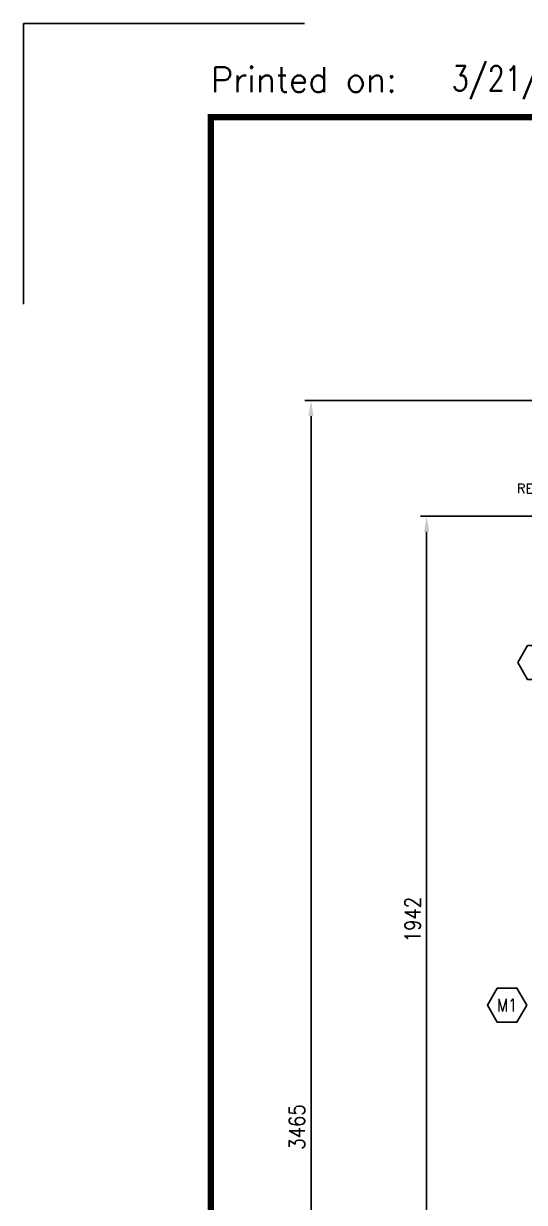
# Model space of a CAD drawing. Header units: inches. Extents: x -100737 to -99065, y -38026 to -37432.
# Drawn here: x -100737 to -100656.6, y -37620.9 to -37431.7 of the extents above; entities that cross this region are included whole.
import ezdxf
from ezdxf.enums import TextEntityAlignment as Align

# ---------------------------------------------------------------- set-up
doc = ezdxf.new("R2010")
doc.units = ezdxf.units.IN
doc.header["$LTSCALE"] = 200
doc.header["$MEASUREMENT"] = 0
doc.linetypes.add('DASHED', pattern=[0.75, 0.5, -0.25])
doc.linetypes.add('DASHED2', pattern=[0.375, 0.25, -0.125])
for name, color, linetype in [('BORDER1', 3, 'Continuous'), ('BORDER2', 7, 'Continuous'), ('DIMENSION', 8, 'Continuous')]:
    doc.layers.add(name, color=color, linetype=linetype)
doc.styles.add("ROMAN'S", font='romans.shx')
doc.styles.add('ROMANC', font='ROMANC', dxfattribs={"height": 5})
doc.styles.add('ROMANS', font='romans.shx', dxfattribs={"width": 0.85})
doc.styles.add('ROMANT', font='romant.shx')
doc.styles.get("Standard").update_dxf_attribs({"font": 'romans.shx'})
doc.dimstyles.new('VEP-8$0', dxfattribs={"dimscale": 0, "dimtxt": 2.5, "dimasz": 2.5, "dimexe": 1, "dimexo": 1, "dimgap": 1, "dimtad": 1, "dimdec": 0, "dimlfac": 15, "dimzin": 9, "dimdsep": 46, "dimtxsty": 'ROMANS', "dimcen": 0, "dimclrd": 256, "dimclre": 256, "dimclrt": 3, "dimadec": 0, "dimazin": 2, "dimtfac": 1, "dimtdec": 1, "dimtmove": 0, "dimatfit": 3, "dimfxl": 1, "dimlwd": -1, "dimlwe": -1, "dimarcsym": 1})

# ---------------------------------------------------------------- blocks, each defined once
blk = doc.blocks.new('*U110')
at = {"layer": 'BORDER1', "color": 154, "true_color": 0x1859a9, "const_width": 1}
blk.add_lwpolyline([(0, 564), (796, 564), (796, 0), (0, 0)], close=True, dxfattribs=at)
at = {"layer": 'BORDER2'}
blk.add_lwpolyline([(15, 579), (-30, 579), (-30, 534)], dxfattribs=at)
at = {"layer": 'BORDER2', "color": 7, "style": 'ROMANS'}
blk.add_text('Printed on:                                                 Printed by:', height=4, dxfattribs=at).set_placement((0, 568))
at = {"layer": 'BORDER2', "color": 7, "insert": (38.6, 566.89), "char_height": 4, "attachment_point": 7, "style": 'ROMANS'}
blk.add_mtext('{\\W0.8;3/21/2025 7:45 PM}', dxfattribs=at)
at = {"layer": 'BORDER2', "flags": 8}
for tag, height, style, p in [('REV-B', 2.7, 'ROMANS', (662.76, 125.68)), ('REV-A', 2.7, 'ROMANS', (662.76, 118.68)), ('RE-B', 7, 'ROMANT', (745.34, 6.15))]:
    blk.add_attdef(tag, text='', height=height, dxfattribs=dict(at, style=style)).set_placement(p, align=Align.CENTER)
at = {"layer": 'BORDER2', "style": 'ROMANS', "width": 4.59626}
for tag, p, p2 in [('DATE-B', (668.47, 125.68), (681.47, 125.68)), ('DATE-A', (668.47, 118.68), (681.47, 118.68))]:
    blk.add_attdef(tag, text='', height=2.7, dxfattribs=at).set_placement(p, p2, align=Align.FIT)
at = {"layer": 'BORDER2'}
for tag, height, style, p in [('DRN-B', 2.7, 'ROMANS', (689.55, 125.68)), ('CHD-B', 2.7, 'ROMANS', (701.61, 125.68)), ('APD-B', 2.7, 'ROMANS', (713.32, 125.68)), ('DRN-A', 2.7, 'ROMANS', (689.55, 118.68)), ('CHD-A', 2.7, 'ROMANS', (701.61, 118.68)), ('APD-A', 2.7, 'ROMANS', (713.32, 118.68)), ('CONS_CONT_VEND', 3.5, 'ROMANC', (726, 61.94))]:
    blk.add_attdef(tag, text='', height=height, dxfattribs=dict(at, style=style)).set_placement(p, align=Align.CENTER)
at = {"layer": 'BORDER2', "style": 'ROMANS', "width": 0.8}
for tag, p, height in [('1:X', (670.77, 103.49), 3), ('LOC', (709.61, 103.49), 3), ('PROJ_NO', (774.84, 103.49), 3), ('CONS_DRG_NO', (681.74, 53.26), 2.5)]:
    blk.add_attdef(tag, p, '', height=height, dxfattribs=at)
at = {"layer": 'BORDER2', "lineweight": 30, "width": 0.8, "flags": 104}
for tag, p in [('COMMENTS-B', (720.22, 127.5)), ('COMMENTS-A', (720.22, 120.5))]:
    blk.add_attdef(tag, text='', height=2.2, dxfattribs=at).set_placement(p, align=Align.MIDDLE_LEFT)
at = {"layer": 'BORDER2', "style": 'ROMANS', "width": 0.8}
for tag, p in [('PROJECT_TITLE_1', (726, 45.91)), ('PROJECT_TITLE_2', (726, 40.58))]:
    blk.add_attdef(tag, text='', height=3.5, dxfattribs=at).set_placement(p, align=Align.MIDDLE)
at = {"layer": 'BORDER2', "style": 'ROMANT', "width": 0.8}
for tag, p in [('DRG_TITLE_1', (726, 29.73)), ('DRG_TITLE_2', (726, 23.03)), ('DRG_TITLE_3', (726, 16.33))]:
    blk.add_attdef(tag, text='', height=4, dxfattribs=at).set_placement(p, align=Align.CENTER)
at = {"layer": 'BORDER2', "style": 'ROMANT'}
for tag, p in [('AR', (668.95, 6.15)), ('PA', (683.03, 6.15)), ('DC', (697.09, 6.15)), ('TS', (775.94, 6.15))]:
    blk.add_attdef(tag, p, '', height=7, dxfattribs=at)
for tag, p in [('SRNO', (736.79, 6.15)), ('SH', (771.83, 6.2))]:
    blk.add_attdef(tag, text='', height=7, dxfattribs=at).set_placement(p, align=Align.RIGHT)
at = {"layer": 'BORDER2', "style": 'ROMANS', "flags": 2}
blk.add_attdef('TB_VERSION', text='', height=2, dxfattribs=at).set_placement((1, -1), align=Align.TOP_LEFT)
blk = doc.blocks.new('*D122')
at = {"layer": 'Defpoints', "color": 0, "transparency": 16777216}
for p in [(-100606.94, -37492.17), (-100690.87, -37724.31), (-100623.24, -37724.31)]:
    blk.add_point(p, dxfattribs=at)
at = {"layer": 'DIMENSION', "ltscale": 10, "transparency": 16777216}
for p, q in [((-100607.94, -37492.17), (-100691.87, -37492.17)), ((-100690.87, -37494.67), (-100690.87, -37721.81)), ((-100624.24, -37724.31), (-100691.87, -37724.31))]:
    blk.add_line(p, q, dxfattribs=at)
at = {"layer": 'DIMENSION', "transparency": 16777216}
for points in [[(-100690.46, -37494.67), (-100691.29, -37494.67), (-100690.87, -37492.17)], [(-100691.29, -37721.81), (-100690.46, -37721.81), (-100690.87, -37724.31)]]:
    blk.add_solid(points, dxfattribs=at)
at = {"layer": 'DIMENSION', "color": 3, "linetype": 'DASHED', "ltscale": 10, "transparency": 16777216, "insert": (-100693.12, -37608.77), "char_height": 2.5, "attachment_point": 5, "rotation": 90, "style": 'ROMANS'}
blk.add_mtext('3465', dxfattribs=at)
blk = doc.blocks.new('*D220')
at = {"layer": 'Defpoints', "color": 0, "transparency": 16777216}
for p in [(-100672.33, -37510.74), (-100603.71, -37510.74), (-100603.71, -37640.21)]:
    blk.add_point(p, dxfattribs=at)
at = {"layer": 'DIMENSION', "ltscale": 10, "transparency": 16777216}
for p, q in [((-100604.71, -37510.74), (-100673.33, -37510.74)), ((-100672.33, -37637.71), (-100672.33, -37513.24)), ((-100604.71, -37640.21), (-100673.33, -37640.21))]:
    blk.add_line(p, q, dxfattribs=at)
at = {"layer": 'DIMENSION', "transparency": 16777216}
for points in [[(-100671.91, -37513.24), (-100672.74, -37513.24), (-100672.33, -37510.74)], [(-100672.74, -37637.71), (-100671.91, -37637.71), (-100672.33, -37640.21)]]:
    blk.add_solid(points, dxfattribs=at)
at = {"layer": 'DIMENSION', "color": 3, "linetype": 'DASHED', "ltscale": 10, "transparency": 16777216, "insert": (-100674.58, -37575.48), "char_height": 2.5, "attachment_point": 5, "rotation": 90, "style": 'ROMANS'}
blk.add_mtext('1942', dxfattribs=at)
blk = doc.blocks.new('REVISION')
at = {"layer": 'DIMENSION', "color": 1, "linetype": 'DASHED2'}
blk.add_lwpolyline([(-2.5, 13.6), (-11.2, 28.6), (-19.9, 13.6)], close=True, dxfattribs=at)
at = {"layer": 'DIMENSION', "color": 1, "linetype": 'DASHED2', "attachment_point": 1, "style": "ROMAN'S"}
for s, insert, char_height, width in [('REV.', (-58.2, 26), 12, 56.203), ('B', (-13.6, 22.6), 8, 5.597)]:
    blk.add_mtext(s, dxfattribs=dict(at, insert=insert, char_height=char_height, width=width))

msp = doc.modelspace()

# ---------------------------------------------------------------- linework, layer by layer
at = {"elevation": 2.683}
msp.add_lwpolyline([(-100656.136, -37531.501), (-100657.714, -37534.235), (-100656.136, -37536.969), (-100652.979, -37536.969), (-100651.4, -37534.235), (-100652.979, -37531.501)], close=True, dxfattribs=at)
msp.add_lwpolyline([(-100661, -37586.487), (-100662.578, -37589.221), (-100661, -37591.955), (-100657.843, -37591.955), (-100656.265, -37589.221), (-100657.843, -37586.487)], close=True)

# ---------------------------------------------------------------- block references
at = {"layer": 'BORDER1', "lineweight": 9, "xscale": 1.000952843108604, "yscale": 1.000952843108604, "zscale": 1.000952843108604}
msp.add_blockref('*U110', (-100706.947, -38011.246), dxfattribs=at)
at = {"layer": 'DIMENSION', "color": 6, "linetype": 'DASHED2', "xscale": 0.1252646215129461, "yscale": 0.1252646215129461, "zscale": 0.1252646215129461}
msp.add_blockref('REVISION', (-100650.546, -37508.79, -2.683), dxfattribs=at)

# ---------------------------------------------------------------- texts
at = {"style": 'ROMANT', "width": 0.85}
msp.add_attdef('M1', text='', height=2, dxfattribs=at).set_placement((-100659.421, -37589.221), align=Align.MIDDLE)

# ---------------------------------------------------------------- dimensions: what is measured, and where the dimension line sits
at = {"layer": 'DIMENSION', "color": 0, "linetype": 'DASHED', "ltscale": 10}
dim = msp.add_linear_dim(base=(-100690.872, -37724.305), p1=(-100606.936, -37492.171, -0.14), p2=(-100623.237, -37724.305), angle=90, text='3465', dimstyle='VEP-8$0', override={"dimscale": 1, "dimtxt": 2.5, "dimtxsty": 'ROMANS', "dimtfill": 0}, dxfattribs=at)
dim.commit()
dim.dimension.update_dxf_attribs({"geometry": '*D122', "text_midpoint": (-100690.872, -37608.768), "dimtype": 160})
dim = msp.add_linear_dim(base=(-100672.326, -37510.743), p1=(-100603.707, -37640.21), p2=(-100603.707, -37510.743), angle=90, dimstyle='VEP-8$0', override={"dimscale": 1, "dimtxt": 2.5}, dxfattribs=at)
dim.commit()
dim.dimension.update_dxf_attribs({"geometry": '*D220', "text_midpoint": (-100674.576, -37575.477)})

doc.saveas('drawing.dxf')
